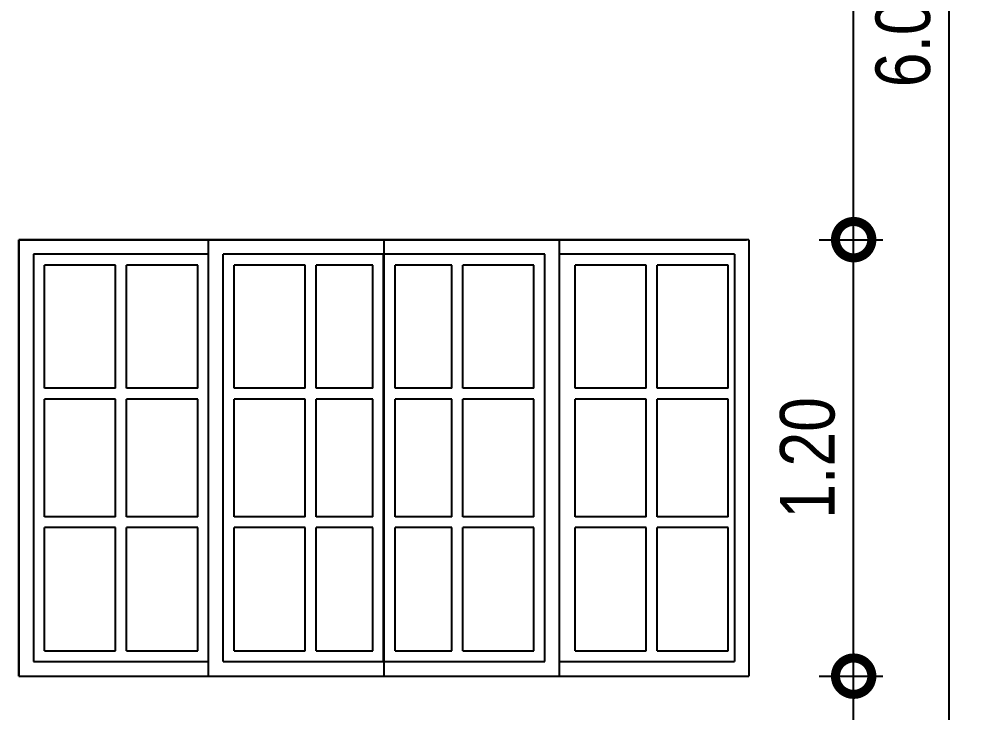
# Model space of a CAD drawing. Extents: x -109 to 1815, y -14679 to 345.
# Drawn here: x -96.532 to -93.926, y -46.414 to -44.508 of the extents above; entities that cross this region are included whole.
import ezdxf

# ---------------------------------------------------------------- set-up
doc = ezdxf.new("R2010")
doc.units = 0
doc.header["$MEASUREMENT"] = 0
doc.layers.get('0').update_dxf_attribs({"linetype": 'CONTINUOUS'})
doc.layers.get('DEFPOINTS').update_dxf_attribs({"linetype": 'CONTINUOUS'})
doc.layers.add('COTA', color=1, linetype='CONTINUOUS')
doc.layers.add('linha-vista-3', color=1, linetype='CONTINUOUS')
doc.styles.add('SIMPLEX', font='techl___.ttf')
doc.dimstyles.new('50model', dxfattribs={"dimtxt": 0.15, "dimasz": 0.2, "dimexe": 0.08, "dimexo": 0.2, "dimgap": 0.05, "dimtad": 1, "dimzin": 4, "dimdsep": 46, "dimtxsty": 'SIMPLEX', "dimblk1": 'DOTSMALL', "dimblk2": 'DOTSMALL', "dimsah": 1, "dimcen": 0.2, "dimadec": 0, "dimazin": 0, "dimtfac": 1, "dimtmove": 2, "dimatfit": 3, "dimldrblk": 'DOTSMALL', "dimfxl": 1, "dimtvp": 1, "dimtolj": 1, "dimtzin": 0, "dimarcsym": 0})

# ---------------------------------------------------------------- blocks, each defined once
blk = doc.blocks.new('_DOTSMALL')
at = {"color": 0, "linetype": 'ByBlock', "ltscale": 0.05, "const_width": 0.5}
blk.add_lwpolyline([(-0.0625, 0, 1), (0.0625, 0, 1)], format="xyb", close=True, dxfattribs=at)
blk = doc.blocks.new('*D147')
at = {"layer": 'COTA', "color": 0, "lineweight": -2, "transparency": 16777216}
for p, q in [((-94.3323, -46.3149), (-94.1577, -46.3149)), ((-94.2377, -47.5649), (-94.2377, -46.3149)), ((-94.2594, -47.5649), (-94.1577, -47.5649))]:
    blk.add_line(p, q, dxfattribs=at)
at = {"layer": 'DEFPOINTS', "color": 0, "transparency": 16777216}
for p in [(-94.5323, -46.3149), (-94.2377, -46.3149), (-94.4594, -47.5649)]:
    blk.add_point(p, dxfattribs=at)
at = {"layer": 'COTA', "color": 0, "lineweight": -2, "transparency": 16777216, "xscale": 0.2, "yscale": 0.2, "zscale": 0.2}
for p, rotation in [((-94.2377, -46.3149), 90), ((-94.2377, -47.5649), 270)]:
    blk.add_blockref('_DOTSMALL', p, dxfattribs=dict(at, rotation=rotation))
at = {"layer": 'COTA', "color": 0, "transparency": 16777216, "insert": (-94.3873, -46.6788), "char_height": 0.15, "attachment_point": 5, "rotation": 90, "style": 'SIMPLEX'}
blk.add_mtext('\\A1;1.25', dxfattribs=at)
blk = doc.blocks.new('*D148')
at = {"layer": 'COTA', "color": 0, "lineweight": -2, "transparency": 16777216}
for p, q in [((-94.3323, -45.1149), (-94.1577, -45.1149)), ((-94.2377, -46.3149), (-94.2377, -45.1149)), ((-94.3323, -46.3149), (-94.1577, -46.3149))]:
    blk.add_line(p, q, dxfattribs=at)
at = {"layer": 'DEFPOINTS', "color": 0, "transparency": 16777216}
for p in [(-94.5323, -45.1149), (-94.2377, -45.1149), (-94.5323, -46.3149)]:
    blk.add_point(p, dxfattribs=at)
at = {"layer": 'COTA', "color": 0, "lineweight": -2, "transparency": 16777216, "xscale": 0.2, "yscale": 0.2, "zscale": 0.2}
for p, rotation in [((-94.2377, -45.1149), 90), ((-94.2377, -46.3149), 270)]:
    blk.add_blockref('_DOTSMALL', p, dxfattribs=dict(at, rotation=rotation))
at = {"layer": 'COTA', "color": 0, "transparency": 16777216, "insert": (-94.3642, -45.7149), "char_height": 0.15, "attachment_point": 5, "rotation": 90, "style": 'SIMPLEX'}
blk.add_mtext('\\A1;1.20', dxfattribs=at)
blk = doc.blocks.new('*D149')
at = {"layer": 'COTA', "color": 0, "lineweight": -2, "transparency": 16777216}
for p, q in [((-94.3323, -41.4925), (-94.1577, -41.4925)), ((-94.2377, -45.1149), (-94.2377, -41.4925)), ((-94.3323, -45.1149), (-94.1577, -45.1149))]:
    blk.add_line(p, q, dxfattribs=at)
at = {"layer": 'DEFPOINTS', "color": 0, "transparency": 16777216}
for p in [(-94.5323, -41.4925), (-94.2377, -41.4925), (-94.5323, -45.1149)]:
    blk.add_point(p, dxfattribs=at)
at = {"layer": 'COTA', "color": 0, "lineweight": -2, "transparency": 16777216, "xscale": 0.2, "yscale": 0.2, "zscale": 0.2}
for p, rotation in [((-94.2377, -41.4925), 90), ((-94.2377, -45.1149), 270)]:
    blk.add_blockref('_DOTSMALL', p, dxfattribs=dict(at, rotation=rotation))
at = {"layer": 'COTA', "color": 0, "transparency": 16777216, "insert": (-94.366, -43.3037), "char_height": 0.15, "attachment_point": 5, "rotation": 90, "style": 'SIMPLEX'}
blk.add_mtext('\\A1;3.62', dxfattribs=at)
blk = doc.blocks.new('*D150')
at = {"layer": 'COTA', "color": 0, "lineweight": -2, "transparency": 16777216}
for p, q in [((-93.975, -47.5649), (-93.975, -41.4925)), ((-93.8209, -41.4925), (-93.895, -41.4925)), ((-93.8209, -47.5649), (-93.895, -47.5649))]:
    blk.add_line(p, q, dxfattribs=at)
at = {"layer": 'DEFPOINTS', "color": 0, "transparency": 16777216}
for p in [(-94.0209, -41.4925), (-93.975, -41.4925), (-94.0209, -47.5649)]:
    blk.add_point(p, dxfattribs=at)
at = {"layer": 'COTA', "color": 0, "lineweight": -2, "transparency": 16777216, "xscale": 0.2, "yscale": 0.2, "zscale": 0.2}
for p, rotation in [((-93.975, -41.4925), 90), ((-93.975, -47.5649), 270)]:
    blk.add_blockref('_DOTSMALL', p, dxfattribs=dict(at, rotation=rotation))
at = {"layer": 'COTA', "color": 0, "transparency": 16777216, "insert": (-94.1016, -44.5287), "char_height": 0.15, "attachment_point": 5, "rotation": 90, "style": 'SIMPLEX'}
blk.add_mtext('\\A1;6.07', dxfattribs=at)

msp = doc.modelspace()

# ---------------------------------------------------------------- linework, layer by layer
at = {"layer": 'COTA'}
for p, q in [((-96.5323, -45.1149), (-94.5323, -45.1149)), ((-96.5323, -46.3149), (-96.5323, -45.1149)), ((-96.5323, -46.3149), (-94.5323, -46.3149))]:
    msp.add_line(p, q, dxfattribs=at)
at = {"layer": 'linha-vista-3'}
for p, q in [((-96.5323, -45.1149), (-95.5323, -45.1149)), ((-96.5323, -45.1149), (-95.5323, -45.1149)), ((-96.5323, -45.1149), (-94.5323, -45.1149)), ((-94.5255, -45.1149), (-96.5323, -45.1149)), ((-96.5323, -45.1149), (-94.5323, -45.1149)), ((-96.5323, -45.1149), (-96.5323, -46.3149)), ((-96.5323, -45.1149), (-96.5323, -46.3149)), ((-96.5323, -45.1149), (-96.5323, -46.3149)), ((-96.5323, -45.1149), (-96.5323, -46.3149)), ((-96.5323, -45.1149), (-96.5323, -46.3149)), ((-96.011, -46.3149), (-96.011, -45.1149)), ((-95.5323, -45.1149), (-94.5323, -45.1149)), ((-95.5323, -45.1149), (-94.5323, -45.1149)), ((-95.528, -46.3149), (-95.528, -45.1149)), ((-95.0467, -46.3149), (-95.0467, -45.1149)), ((-94.5255, -45.1149), (-94.5255, -46.3149)), ((-96.011, -45.1549), (-96.4923, -45.1549)), ((-96.4923, -45.1549), (-96.4923, -46.2749)), ((-95.5298, -45.1549), (-95.971, -45.1549)), ((-95.971, -46.2749), (-95.971, -45.1549)), ((-95.5298, -46.2749), (-95.5298, -45.1549)), ((-95.0867, -45.1549), (-95.528, -45.1549)), ((-95.528, -46.2749), (-95.528, -45.1549)), ((-95.528, -46.2749), (-95.528, -45.1549)), ((-95.0867, -46.2749), (-95.0867, -45.1549)), ((-94.5655, -45.1549), (-95.0467, -45.1549)), ((-94.5655, -45.1549), (-94.5655, -46.2749)), ((-96.2667, -45.1849), (-96.4623, -45.1849)), ((-96.4623, -45.5233), (-96.4623, -45.1849)), ((-96.2667, -45.5233), (-96.2667, -45.1849)), ((-96.041, -45.1849), (-96.2367, -45.1849)), ((-96.2367, -45.5233), (-96.2367, -45.1849)), ((-96.041, -45.5233), (-96.041, -45.1849)), ((-95.941, -45.5233), (-95.941, -45.1849)), ((-95.7454, -45.1849), (-95.941, -45.1849)), ((-95.7454, -45.5233), (-95.7454, -45.1849)), ((-95.7154, -45.5233), (-95.7154, -45.1849)), ((-95.5598, -45.1849), (-95.7154, -45.1849)), ((-95.5598, -45.5233), (-95.5598, -45.1849)), ((-95.3424, -45.1849), (-95.498, -45.1849)), ((-95.498, -45.5233), (-95.498, -45.1849)), ((-95.3424, -45.5233), (-95.3424, -45.1849)), ((-95.1167, -45.1849), (-95.3124, -45.1849)), ((-95.3124, -45.5233), (-95.3124, -45.1849)), ((-95.1167, -45.5233), (-95.1167, -45.1849)), ((-94.8079, -45.1849), (-95.0035, -45.1849)), ((-95.0035, -45.5233), (-95.0035, -45.1849)), ((-94.8079, -45.5233), (-94.8079, -45.1849)), ((-94.5823, -45.1849), (-94.7779, -45.1849)), ((-94.7779, -45.5233), (-94.7779, -45.1849)), ((-94.5823, -45.5233), (-94.5823, -45.1849)), ((-96.2667, -45.5233), (-96.4623, -45.5233)), ((-96.041, -45.5233), (-96.2367, -45.5233)), ((-95.7454, -45.5233), (-95.941, -45.5233)), ((-95.5598, -45.5233), (-95.7154, -45.5233)), ((-95.3424, -45.5233), (-95.498, -45.5233)), ((-95.1167, -45.5233), (-95.3124, -45.5233)), ((-94.8079, -45.5233), (-95.0035, -45.5233)), ((-94.5823, -45.5233), (-94.7779, -45.5233)), ((-96.4623, -45.8766), (-96.4623, -45.5533)), ((-96.2667, -45.5533), (-96.4623, -45.5533)), ((-96.2667, -45.8766), (-96.2667, -45.5533)), ((-96.041, -45.5533), (-96.2367, -45.5533)), ((-96.2367, -45.8766), (-96.2367, -45.5533)), ((-96.041, -45.8766), (-96.041, -45.5533)), ((-95.7454, -45.5533), (-95.941, -45.5533)), ((-95.941, -45.8766), (-95.941, -45.5533)), ((-95.7454, -45.8766), (-95.7454, -45.5533)), ((-95.7154, -45.8766), (-95.7154, -45.5533)), ((-95.5598, -45.5533), (-95.7154, -45.5533)), ((-95.5598, -45.8766), (-95.5598, -45.5533)), ((-95.498, -45.8766), (-95.498, -45.5533)), ((-95.3424, -45.5533), (-95.498, -45.5533)), ((-95.3424, -45.8766), (-95.3424, -45.5533)), ((-95.1167, -45.5533), (-95.3124, -45.5533)), ((-95.3124, -45.8766), (-95.3124, -45.5533)), ((-95.1167, -45.8766), (-95.1167, -45.5533)), ((-94.8079, -45.5533), (-95.0035, -45.5533)), ((-95.0035, -45.8766), (-95.0035, -45.5533)), ((-94.8079, -45.8766), (-94.8079, -45.5533)), ((-94.5823, -45.5533), (-94.7779, -45.5533)), ((-94.7779, -45.8766), (-94.7779, -45.5533)), ((-94.5823, -45.8766), (-94.5823, -45.5533)), ((-96.2667, -45.8766), (-96.4623, -45.8766)), ((-96.041, -45.8766), (-96.2367, -45.8766)), ((-95.7454, -45.8766), (-95.941, -45.8766)), ((-95.5598, -45.8766), (-95.7154, -45.8766)), ((-95.3424, -45.8766), (-95.498, -45.8766)), ((-95.1167, -45.8766), (-95.3124, -45.8766)), ((-94.8079, -45.8766), (-95.0035, -45.8766)), ((-94.5823, -45.8766), (-94.7779, -45.8766)), ((-96.2667, -45.9066), (-96.4623, -45.9066)), ((-96.4623, -46.2449), (-96.4623, -45.9066)), ((-96.2667, -46.2449), (-96.2667, -45.9066)), ((-96.041, -45.9066), (-96.2367, -45.9066)), ((-96.2367, -46.2449), (-96.2367, -45.9066)), ((-96.041, -46.2449), (-96.041, -45.9066)), ((-95.7454, -45.9066), (-95.941, -45.9066)), ((-95.941, -46.2449), (-95.941, -45.9066)), ((-95.7454, -46.2449), (-95.7454, -45.9066)), ((-95.5598, -45.9066), (-95.7154, -45.9066)), ((-95.7154, -46.2449), (-95.7154, -45.9066)), ((-95.5598, -46.2449), (-95.5598, -45.9066)), ((-95.3424, -45.9066), (-95.498, -45.9066)), ((-95.498, -46.2449), (-95.498, -45.9066)), ((-95.3424, -46.2449), (-95.3424, -45.9066)), ((-95.1167, -45.9066), (-95.3124, -45.9066)), ((-95.3124, -46.2449), (-95.3124, -45.9066)), ((-95.1167, -46.2449), (-95.1167, -45.9066)), ((-94.8079, -45.9066), (-95.0035, -45.9066)), ((-95.0035, -46.2449), (-95.0035, -45.9066)), ((-94.8079, -46.2449), (-94.8079, -45.9066)), ((-94.5823, -45.9066), (-94.7779, -45.9066)), ((-94.7779, -46.2449), (-94.7779, -45.9066)), ((-94.5823, -46.2449), (-94.5823, -45.9066)), ((-96.4623, -46.2449), (-96.2667, -46.2449)), ((-96.2367, -46.2449), (-96.041, -46.2449)), ((-95.941, -46.2449), (-95.7454, -46.2449)), ((-95.7154, -46.2449), (-95.5598, -46.2449)), ((-95.498, -46.2449), (-95.3424, -46.2449)), ((-95.3124, -46.2449), (-95.1167, -46.2449)), ((-95.0035, -46.2449), (-94.8079, -46.2449)), ((-94.7779, -46.2449), (-94.5823, -46.2449)), ((-96.4923, -46.2749), (-96.011, -46.2749)), ((-95.971, -46.2749), (-95.5298, -46.2749)), ((-95.528, -46.2749), (-95.0867, -46.2749)), ((-95.0467, -46.2749), (-94.5655, -46.2749)), ((-96.5323, -46.3149), (-95.5323, -46.3149)), ((-96.5323, -46.3149), (-95.5323, -46.3149)), ((-96.5323, -46.3149), (-94.5323, -46.3149)), ((-96.5323, -46.3149), (-94.5255, -46.3149)), ((-96.5323, -46.3149), (-94.5323, -46.3149)), ((-95.5323, -46.3149), (-94.5323, -46.3149)), ((-95.5323, -46.3149), (-94.5323, -46.3149))]:
    msp.add_line(p, q, dxfattribs=at)

# ---------------------------------------------------------------- dimensions: what is measured, and where the dimension line sits
at = {"layer": 'COTA'}
for base, p1, p2, picture, middle in [((-94.2377, -41.4925), (-94.5323, -45.1149), (-94.5323, -41.4925), '*D149', (-94.366, -43.3037)), ((-93.975, -41.4925), (-94.0209, -47.5649), (-94.0209, -41.4925), '*D150', (-94.1016, -44.5287)), ((-94.2377, -45.1149), (-94.5323, -46.3149), (-94.5323, -45.1149), '*D148', (-94.3642, -45.7149))]:
    dim = msp.add_linear_dim(base=base, p1=p1, p2=p2, angle=90, dimstyle='50model', dxfattribs=at)
    dim.commit()
    dim.dimension.update_dxf_attribs({"geometry": picture, "text_midpoint": middle})
dim = msp.add_linear_dim(base=(-94.2377, -46.3149), p1=(-94.4594, -47.5649), p2=(-94.5323, -46.3149), angle=90, dimstyle='50model', dxfattribs=at)
dim.commit()
dim.dimension.update_dxf_attribs({"geometry": '*D147', "text_midpoint": (-94.3873, -46.6788), "dimtype": 160})

doc.saveas('drawing.dxf')
